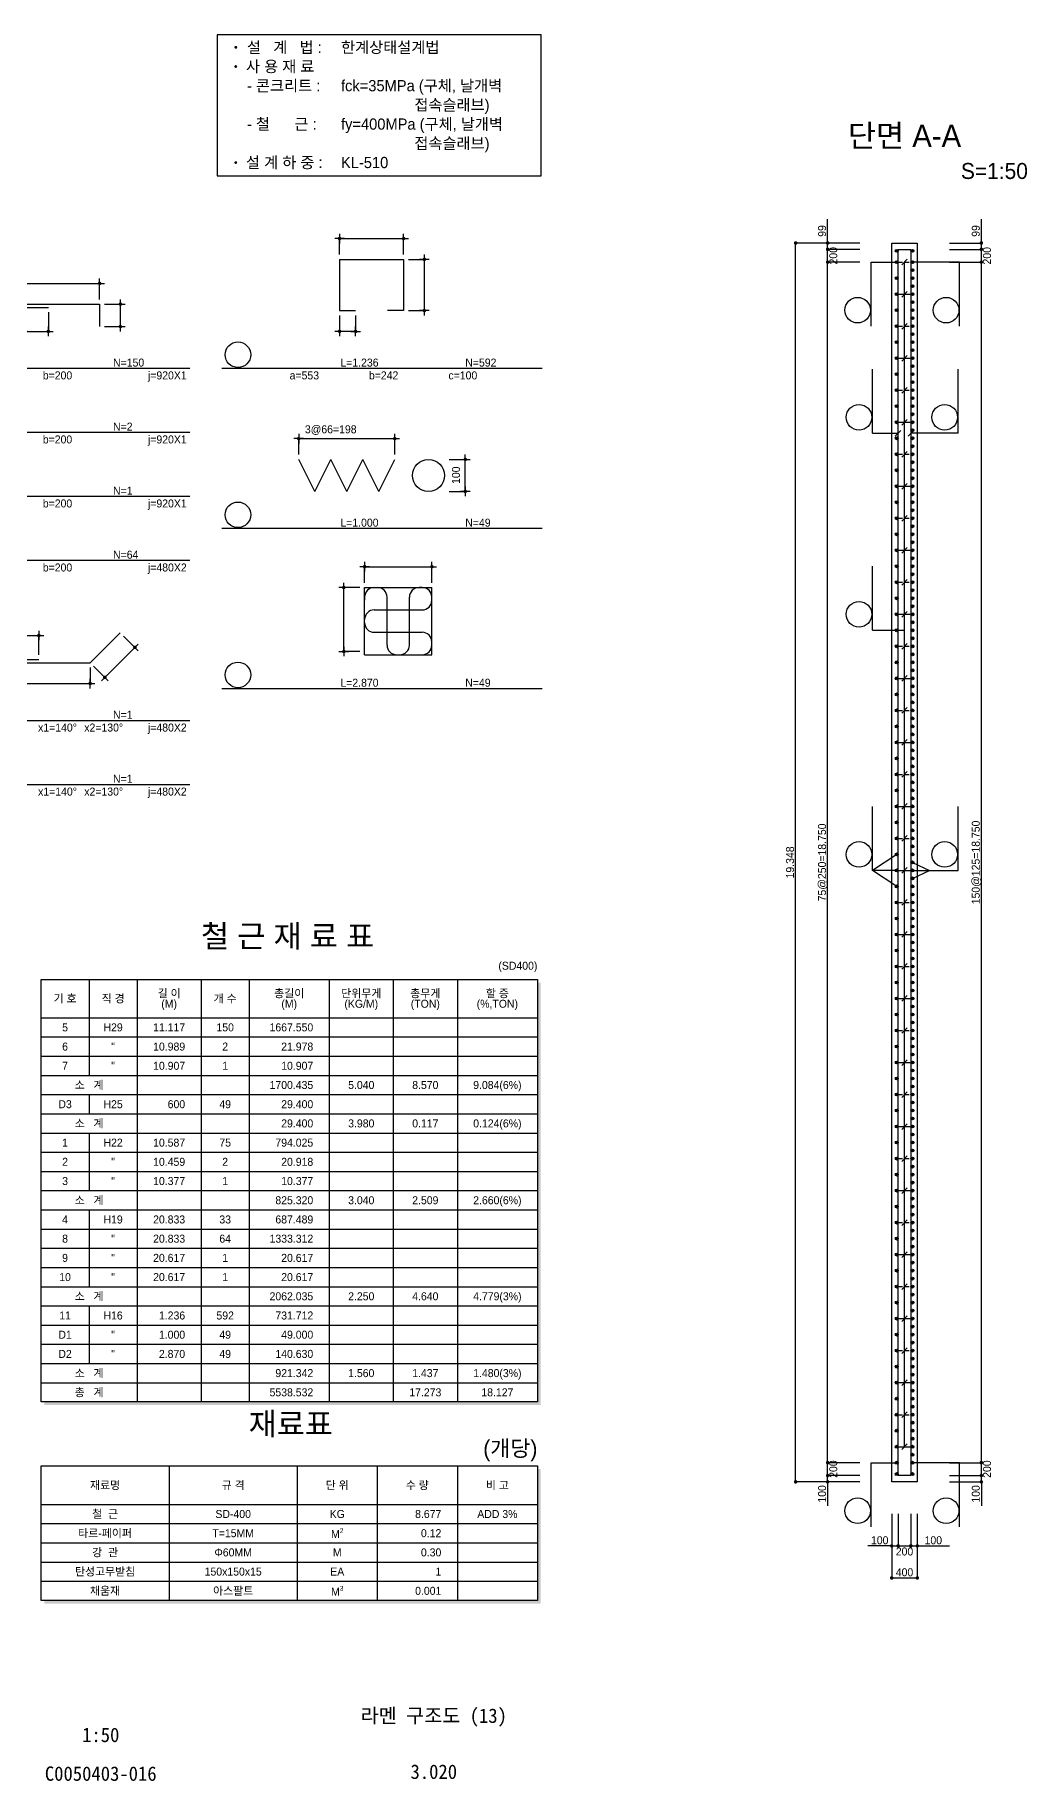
# Model space of a CAD drawing. Extents: x 2629709 to 3675628, y 1179 to 102095.
# Drawn here: x 3583625 to 3599117, y 1179 to 28450 of the extents above; entities that cross this region are included whole.
import ezdxf
from ezdxf.enums import TextEntityAlignment as Align

# ---------------------------------------------------------------- set-up
doc = ezdxf.new("R2010")
doc.units = 0
doc.header["$LTSCALE"] = 550
doc.header["$MEASUREMENT"] = 0
doc.linetypes.add('HIDDEN2', pattern=[0.1875, 0.125, -0.0625])
for name, color, linetype in [('CS-CONC-MAJR', 4, 'CONTINUOUS'), ('CS-DIML', 1, 'CONTINUOUS'), ('CS-DIMS', 1, 'CONTINUOUS'), ('CS-DIMT', 3, 'CONTINUOUS'), ('CS-LEAT', 7, 'CONTINUOUS'), ('CS-MISC', 3, 'CONTINUOUS'), ('CS-NOTE', 3, 'CONTINUOUS'), ('CS-RBAR-EREC', 6, 'CONTINUOUS'), ('CS-RBAR-MAJR', 6, 'CONTINUOUS'), ('CS-SYMB', 3, 'CONTINUOUS'), ('CS-SYMB-LIN3', 1, 'CONTINUOUS'), ('CS-TABL-LIN1', 4, 'CONTINUOUS'), ('CS-TABL-LIN2', 1, 'CONTINUOUS'), ('CS-TABL-TEX2', 3, 'CONTINUOUS'), ('CS-TEXT', 3, 'CONTINUOUS'), ('CZ-TEX1', 6, 'CONTINUOUS'), ('CZ-TEX2', 3, 'CONTINUOUS'), ('TITLE-TEXT', 7, 'CONTINUOUS')]:
    doc.layers.add(name, color=color, linetype=linetype)
doc.styles.add('A_STANDARD', font='Dotum.ttf')
doc.styles.add('TB_TEXT', font='DotumChe.ttf')
doc.styles.add('돋움', font='Dotum.ttf')

# ---------------------------------------------------------------- blocks, each defined once
blk = doc.blocks.new('CSBSHPE-D01')
at = {"layer": 'CS-DIMS'}
for p, q in [((-18.5, 6.5), (-21.5, 6.5)), ((-20, 8), (-20, 5)), ((-20, 1.5), (-20, 6.5)), ((-20, 6.5), (20, 6.5)), ((18.5, 6.5), (21.5, 6.5)), ((20, 5), (20, 8)), ((20, 1.5), (20, 6.5)), ((-25, 0), (-28, 0)), ((-26.5, -1.5), (-26.5, 1.5)), ((-26.5, -7), (-26.5, 0)), ((-21.5, 0), (-26.5, 0)), ((21.5, 0), (26.5, 0)), ((25, 0), (28, 0)), ((26.5, -1.5), (26.5, 1.5)), ((26.5, -7), (26.5, 0)), ((-4, -2.5), (-4, -8.5)), ((4, -2.5), (4, -8.5)), ((-28, -7), (-25, -7)), ((-26.5, -5.5), (-26.5, -8.5)), ((-21.5, -7), (-26.5, -7)), ((-2.5, -8.5), (-5.5, -8.5)), ((-4, -7), (-4, -10)), ((-4, -8.5), (4, -8.5)), ((2.5, -8.5), (5.5, -8.5)), ((4, -10), (4, -7)), ((21.5, -7), (26.5, -7)), ((25, -7), (28, -7)), ((26.5, -8.5), (26.5, -5.5))]:
    blk.add_line(p, q, dxfattribs=at)
at = {"layer": 'CS-DIMS', "const_width": 0.55}
for points in [[(-19.725, 6.5, 1), (-20.275, 6.5, 1)], [(20.275, 6.5, 1), (19.725, 6.5, 1)], [(-26.225, 0, 1), (-26.775, 0, 1)], [(26.775, 0, 1), (26.225, 0, 1)], [(-26.225, -7, 1), (-26.775, -7, 1)], [(-3.725, -8.5, 1), (-4.275, -8.5, 1)], [(4.275, -8.5, 1), (3.725, -8.5, 1)], [(26.775, -7, 1), (26.225, -7, 1)]]:
    blk.add_lwpolyline(points, format="xyb", close=True, dxfattribs=at)
at = {"layer": 'CS-RBAR-EREC'}
for p, q in [((-20, 0), (-20, -7)), ((-20, 0), (20, 0)), ((20, 0), (20, -7)), ((-4, -1), (4, -1))]:
    blk.add_line(p, q, dxfattribs=at)
at = {"layer": 'CS-TEXT', "style": 'A_STANDARD', "flags": 1}
for tag, p in [('A', (0, 8.166667)), ('J', (0, -6.833333))]:
    blk.add_attdef(tag, text='', height=2.5, dxfattribs=at).set_placement(p, align=Align.CENTER)
for tag, p in [('B', (-28.166667, -3.430843)), ('C', (24.833333, -3.430843))]:
    blk.add_attdef(tag, text='', height=2.5, rotation=90, dxfattribs=at).set_placement(p, align=Align.CENTER)
blk = doc.blocks.new('CSBSHPE-H02')
at = {"layer": 'CS-DIMS'}
for p, q in [((-8.5, 6.5), (-11.5, 6.5)), ((-10, 8), (-10, 5)), ((-10, 1.5), (-10, 6.5)), ((-10, 6.5), (10, 6.5)), ((8.5, 6.5), (11.5, 6.5)), ((10, 5), (10, 8)), ((10, 1.5), (10, 6.5)), ((11.5, 0), (16.5, 0)), ((18, 0), (15, 0)), ((16.5, -1.5), (16.5, 1.5)), ((16.5, -16), (16.5, 0)), ((11.5, -16), (16.5, -16)), ((18, -16), (15, -16)), ((16.5, -17.5), (16.5, -14.5)), ((-10, -17.5), (-10, -22.5)), ((-10, -21), (-10, -24)), ((-5, -17.5), (-5, -22.5)), ((-5, -24), (-5, -21)), ((-8.5, -22.5), (-11.5, -22.5)), ((-5, -22.5), (-10, -22.5)), ((-6.5, -22.5), (-3.5, -22.5))]:
    blk.add_line(p, q, dxfattribs=at)
at = {"layer": 'CS-DIMS', "const_width": 0.55}
for points in [[(-9.725, 6.5, 1), (-10.275, 6.5, 1)], [(10.275, 6.5, 1), (9.725, 6.5, 1)], [(16.775, 0, 1), (16.225, 0, 1)], [(16.775, -16, 1), (16.225, -16, 1)], [(-9.725, -22.5, 1), (-10.275, -22.5, 1)], [(-4.725, -22.5, 1), (-5.275, -22.5, 1)]]:
    blk.add_lwpolyline(points, format="xyb", close=True, dxfattribs=at)
at = {"layer": 'CS-RBAR-EREC'}
for p, q in [((-10, 0), (10, 0)), ((-10, 0), (-10, -16)), ((10, 0), (10, -16)), ((-10, -16), (-5, -16)), ((10, -16), (5, -16))]:
    blk.add_line(p, q, dxfattribs=at)
at = {"layer": 'CS-TEXT', "style": 'A_STANDARD', "flags": 1}
for tag, p in [('A', (0, 8.166667)), ('C', (-7.5, -20.833333))]:
    blk.add_attdef(tag, text='', height=2.5, dxfattribs=at).set_placement(p, align=Align.CENTER)
blk.add_attdef('B', text='', height=2.5, rotation=90, dxfattribs=at).set_placement((14.833333, -7.930843), align=Align.CENTER)
blk = doc.blocks.new('CSBNUM1-JEWON')
at = {"layer": 'CS-SYMB-LIN3'}
blk.add_circle((5, 4.2), 4, dxfattribs=at)
at = {"layer": 'CS-TEXT', "style": 'A_STANDARD', "flags": 1}
blk.add_attdef('RB_NO', text='', height=2.5, dxfattribs=at).set_placement((5, 4.2), align=Align.MIDDLE)
for tag, p in [('RB_DIA', (11.5, 1.5)), ('RB_LEN', (1.739, -3.958874))]:
    blk.add_attdef(tag, p, '', height=2.5, dxfattribs=at)
blk = doc.blocks.new('CSBSHPE-K00')
at = {"layer": 'CS-DIMS'}
for p, q in [((-13.5, 6.5), (-16.5, 6.5)), ((-15, 8), (-15, 5)), ((-15, 1.5), (-15, 6.5)), ((-15, 6.5), (15, 6.5)), ((13.5, 6.5), (16.5, 6.5)), ((15, 5), (15, 8)), ((15, 1.5), (15, 6.5)), ((32.023334, 0), (37.023334, 0)), ((35.523334, 0), (38.523334, 0)), ((37.023334, -1.5), (37.023334, 1.5)), ((37.023334, -10), (37.023334, 0)), ((32.023334, -10), (37.023334, -10)), ((38.523334, -10), (35.523334, -10)), ((37.023334, -8.5), (37.023334, -11.5))]:
    blk.add_line(p, q, dxfattribs=at)
at = {"layer": 'CS-DIMS', "const_width": 0.55}
for points in [[(-14.725, 6.5, 1), (-15.275, 6.5, 1)], [(15.275, 6.5, 1), (14.725, 6.5, 1)], [(37.298334, 0, 1), (36.748334, 0, 1)], [(37.298334, -10, 1), (36.748334, -10, 1)]]:
    blk.add_lwpolyline(points, format="xyb", close=True, dxfattribs=at)
at = {"layer": 'CS-DIMS'}
for centre, start, end in [((37.023334, 0), 90, 270), ((37.023334, 0), 270, 90), ((37.023334, -10), 90, 270), ((37.023334, -10), 270, 90)]:
    blk.add_arc(centre, 0.275, start, end, dxfattribs=at)
at = {"layer": 'CS-RBAR-EREC'}
for p, q in [((-10, -10), (-15, 0)), ((-10, -10), (-5, 0)), ((0, -10), (-5, 0)), ((0, -10), (5, 0)), ((10, -10), (5, 0)), ((10, -10), (15, 0))]:
    blk.add_line(p, q, dxfattribs=at)
blk.add_circle((25.523334, -5), 5, dxfattribs=at)
at = {"layer": 'CS-SYMB', "color": 3, "style": 'A_STANDARD'}
blk.add_text('3@66=198', height=2.5, dxfattribs=at).set_placement((-5, 8.166667), align=Align.CENTER)
blk.add_text('100', height=2.5, rotation=90, dxfattribs=at).set_placement((35.356668, -4.930843), align=Align.CENTER)
blk = doc.blocks.new('CSBSHPE-X08')
at = {"layer": 'CS-DIMS'}
for p, q in [((-9, 13.5), (-12, 13.5)), ((-10.5, 15), (-10.5, 12)), ((-10.5, 8.5), (-10.5, 13.5)), ((-10.5, 13.5), (10.5, 13.5)), ((9, 13.5), (12, 13.5)), ((10.5, 12), (10.5, 15)), ((10.5, 8.5), (10.5, 13.5)), ((-15.5, 7), (-18.5, 7)), ((-17, 5.5), (-17, 8.5)), ((-12, 7), (-17, 7)), ((-17, -13), (-17, 7)), ((-18.5, -13), (-15.5, -13)), ((-17, -11.5), (-17, -14.5)), ((-12, -13), (-17, -13))]:
    blk.add_line(p, q, dxfattribs=at)
at = {"layer": 'CS-DIMS', "const_width": 0.55}
for points in [[(-10.225, 13.5, 1), (-10.775, 13.5, 1)], [(10.775, 13.5, 1), (10.225, 13.5, 1)], [(-16.725, 7, 1), (-17.275, 7, 1)], [(-16.725, -13, 1), (-17.275, -13, 1)]]:
    blk.add_lwpolyline(points, format="xyb", close=True, dxfattribs=at)
at = {"layer": 'CS-RBAR-EREC'}
for p, q in [((-10.5, 7), (10.5, 7)), ((-10.5, -14), (-10.5, 7)), ((-7.5, 7), (-6.5, 7)), ((7.5, 7), (6.5, 7)), ((10.5, -14), (10.5, 7)), ((-10.5, 4), (-10.5, 3)), ((-7.5, 0), (7.5, 0)), ((-3.5, -11), (-3.5, 4)), ((3.5, -11), (3.5, 4)), ((10.5, 3), (10.5, 4)), ((-10.5, -4), (-10.5, -3)), ((-7.5, -7), (7.5, -7)), ((10.5, -11), (10.5, -10)), ((-10.5, -14), (10.5, -14))]:
    blk.add_line(p, q, dxfattribs=at)
for centre, start, end in [((-7.5, 4), 90, 180), ((-6.5, 4), 0, 90), ((6.5, 4), 90, 180), ((7.5, 4), 0, 90), ((-7.5, -3), 90, 180), ((7.5, 3), 270, 360), ((-7.5, -4), 180, 270), ((7.5, -10), 0, 90), ((-0.5, -11), 180, 270), ((0.5, -11), 270, 360), ((7.5, -11), 270, 360)]:
    blk.add_arc(centre, 3, start, end, dxfattribs=at)
at = {"layer": 'CS-TEXT', "style": 'A_STANDARD', "flags": 1}
blk.add_attdef('3@100=300', text='', height=2.5, dxfattribs=at).set_placement((0, 15.167), align=Align.CENTER)
blk.add_attdef('3@100=300', text='', height=2.5, rotation=90, dxfattribs=at).set_placement((-18.667, -2.931), align=Align.CENTER)
blk = doc.blocks.new('CSBSHPE-G82')
at = {"layer": 'CS-DIMS'}
for p, q in [((-28.131728, 6.010408), (-31.667262, 2.474874)), ((-2.5, 8.5), (-5.5, 8.5)), ((-4, 7), (-4, 10)), ((-4, 2.5), (-4, 8.5)), ((-4, 8.5), (4, 8.5)), ((2.5, 8.5), (5.5, 8.5)), ((4, 10), (4, 7)), ((4, 2.5), (4, 8.5)), ((30.444402, 8.323082), (33.979936, 4.787548)), ((35.040596, 3.726888), (32.919276, 5.848208)), ((32.919276, 3.726888), (35.040596, 5.848208)), ((-30.606602, 3.535534), (-32.727922, 1.414214)), ((-30.606602, 1.414214), (-32.727922, 3.535534)), ((-24.596194, -4.596194), (-31.667262, 2.474874)), ((24.596194, -4.596194), (33.979936, 4.787548)), ((-25.656854, -5.656854), (-23.535534, -3.535534)), ((-25.656854, -3.535534), (-23.535534, -5.656854)), ((-21.06066, -1.06066), (-24.596194, -4.596194)), ((-20, -1.5), (-20, -6.5)), ((-20, -8), (-20, -5)), ((20, -1.5), (20, -6.5)), ((20, -8), (20, -5)), ((21.06066, -1.06066), (24.596194, -4.596194)), ((25.656854, -5.656854), (23.535534, -3.535534)), ((23.535534, -5.656854), (25.656854, -3.535534)), ((-21.5, -6.5), (-18.5, -6.5)), ((-20, -6.5), (20, -6.5)), ((18.5, -6.5), (21.5, -6.5))]:
    blk.add_line(p, q, dxfattribs=at)
for points, const_width in [([(-3.725, 8.5, -1), (-4.275, 8.5, -1)], 0.55), ([(3.725, 8.5, -1), (4.275, 8.5, -1)], 0.55), ([(-31.392262, 2.474873, 1), (-31.942262, 2.474873, 1)], 0.55), ([(34.254936, 4.787547, 1), (33.704936, 4.787547, 1)], 0.55), ([(-24.321195, -4.596194, 1), (-24.871193, -4.596194, 1)], 0.549999), ([(24.871193, -4.596194, 1), (24.321195, -4.596194, 1)], 0.549999), ([(-19.725, -6.5, 1), (-20.275, -6.5, 1)], 0.55), ([(20.275, -6.5, 1), (19.725, -6.5, 1)], 0.55)]:
    blk.add_lwpolyline(points, format="xyb", close=True, dxfattribs=dict(at, const_width=const_width))
at = {"layer": 'CS-RBAR-EREC'}
for p, q in [((-20, 0), (-27.071068, 7.071068)), ((20, 0), (29.383742, 9.383742)), ((-20, 0), (20, 0)), ((-4, 1), (4, 1))]:
    blk.add_line(p, q, dxfattribs=at)
at = {"layer": 'CS-TEXT', "style": 'A_STANDARD', "flags": 1}
for tag, p in [('J', (0, 10.166667)), ('B', (0, -4.833333))]:
    blk.add_attdef(tag, text='', height=2.5, dxfattribs=at).set_placement(p, align=Align.CENTER)
for tag, rotation, p in [('A', 315, (-26.904316, 0.06895)), ('C', 45, (28.147626, 1.321638))]:
    blk.add_attdef(tag, text='', height=2.5, rotation=rotation, dxfattribs=at).set_placement(p, align=Align.CENTER)
blk = doc.blocks.new('CSBNUM1')
at = {"layer": 'CS-SYMB-LIN3'}
blk.add_line((0, 0), (20, 0), dxfattribs=at)
blk.add_circle((5, 4.2), 4, dxfattribs=at)
at = {"layer": 'CS-TEXT', "style": 'A_STANDARD', "flags": 1}
blk.add_attdef('RB_NO', text='', height=2.5, dxfattribs=at).set_placement((5, 4.2), align=Align.MIDDLE)
for tag, p in [('RB_DIA', (11.5, 1.5)), ('RB_LEN', (1.739, -3.958874))]:
    blk.add_attdef(tag, p, '', height=2.5, dxfattribs=at)
blk = doc.blocks.new('CSBSEC1')
at = {"layer": 'CS-RBAR-MAJR', "const_width": 0.45}
blk.add_lwpolyline([(0.225, 0, 1), (-0.225, 0, 1)], format="xyb", close=True, dxfattribs=at)
at = {"layer": 'CS-RBAR-MAJR'}
blk.add_circle((0, 0), 0.45, dxfattribs=at)
blk = doc.blocks.new('CXLEATK')
at = {"layer": 'CS-MISC'}
blk.add_line((-0.883885, 0.883882), (0.883882, -0.883882), dxfattribs=at)
blk = doc.blocks.new('CXDIMDT2')
at = {"layer": 'CS-MISC', "const_width": 0.5}
blk.add_lwpolyline([(0.25, 0, 1), (-0.25, 0, 1)], format="xyb", close=True, dxfattribs=at)
blk = doc.blocks.new('A$Cc22b2ba3')
at = {"layer": 'CS-LEAT', "linetype": 'ByBlock'}
blk.add_lwpolyline([(-10615, -4900), (-500, -4900), (-500, -500), (-10615, -500)], close=True, dxfattribs=at)
at = {"layer": 'CS-NOTE', "linetype": 'ByBlock', "const_width": 43.7}
for points in [[(-10054, -887, 1), (-10011, -887, 1)], [(-10054, -1487, 1), (-10011, -1487, 1)], [(-10054, -4487, 1), (-10011, -4487, 1)]]:
    blk.add_lwpolyline(points, format="xyb", close=True, dxfattribs=at)
at = {"layer": 'CS-NOTE', "linetype": 'ByBlock', "style": '돋움'}
for s, p in [('설   계   법 : ', (-9684, -1060)), ('한계상태설계법', (-6747, -1060)), ('사 용 재 료', (-9716, -1660)), ('- 콘크리트 :', (-9684, -2260)), ('fck=35MPa (구체, 날개벽', (-6747, -2260)), ('                  접속슬래브)', (-6747, -2860)), ('- 철      근 :', (-9684, -3460)), ('fy=400MPa (구체, 날개벽', (-6747, -3460)), ('                  접속슬래브)', (-6747, -4060)), ('설 계 하 중 :', (-9716, -4660)), ('KL-510', (-6747, -4660))]:
    blk.add_text(s, height=350, dxfattribs=at).set_placement(p)

msp = doc.modelspace()

# ---------------------------------------------------------------- linework, layer by layer
at = {"layer": 'CS-CONC-MAJR'}
for p, q in [((3597003, 5852), (3597003, 25200)), ((3597003, 25200), (3597403, 25200)), ((3597403, 25200), (3597403, 5852)), ((3597403, 5852), (3597003, 5852))]:
    msp.add_line(p, q, dxfattribs=at)
at = {"layer": 'CS-DIML'}
for p, q in [((3596003, 25200), (3596003, 25575)), ((3598403, 25200), (3598403, 25575)), ((3596003, 25200), (3595478, 25200)), ((3595503, 5852), (3595503, 25200)), ((3596503, 25200), (3595978, 25200)), ((3596503, 25101), (3595978, 25101)), ((3596003, 25101), (3596003, 25200)), ((3596003, 24901), (3596003, 25101)), ((3597903, 25200), (3598428, 25200)), ((3597903, 25101), (3598428, 25101)), ((3598403, 25101), (3598403, 25200)), ((3598403, 24901), (3598403, 25101)), ((3596503, 24901), (3595978, 24901)), ((3596003, 6151), (3596003, 24901)), ((3596681, 24901), (3597081, 24901)), ((3597203, 6401), (3597203, 24901)), ((3598063, 24901), (3597326, 24901)), ((3597903, 24901), (3598428, 24901)), ((3598403, 6151), (3598403, 24901)), ((3581045, 23245), (3586045, 23245)), ((3586545, 23245), (3591545, 23245)), ((3581045, 22245), (3586045, 22245)), ((3596703, 22228), (3597103, 22228)), ((3598041, 22228), (3597303, 22228)), ((3581045, 21245), (3586045, 21245)), ((3586545, 20745), (3591545, 20745)), ((3581045, 20245), (3586045, 20245)), ((3596703, 19151), (3597203, 19151)), ((3586545, 18245), (3591545, 18245)), ((3581045, 17745), (3586045, 17745)), ((3581045, 16745), (3586045, 16745)), ((3597081, 15651), (3596703, 15401)), ((3597081, 15401), (3596703, 15401)), ((3597081, 15151), (3596703, 15401)), ((3597326, 15526), (3597591, 15401)), ((3597326, 15401), (3597591, 15401)), ((3597326, 15276), (3597591, 15401)), ((3597591, 15401), (3598041, 15401)), ((3596503, 6151), (3595978, 6151)), ((3596003, 5951), (3596003, 6151)), ((3596681, 6151), (3597081, 6151)), ((3598063, 6151), (3597326, 6151)), ((3597903, 6151), (3598428, 6151)), ((3598403, 5951), (3598403, 6151)), ((3596003, 5852), (3595478, 5852)), ((3596503, 5951), (3595978, 5951)), ((3596503, 5852), (3595978, 5852)), ((3596003, 5852), (3596003, 5951)), ((3596003, 5852), (3596003, 5477)), ((3597903, 5951), (3598428, 5951)), ((3597903, 5852), (3598428, 5852)), ((3598403, 5852), (3598403, 5951)), ((3598403, 5852), (3598403, 5477)), ((3597003, 5352), (3597003, 4827)), ((3597003, 5352), (3597003, 4827)), ((3597103, 5352), (3597103, 4827)), ((3597103, 5352), (3597103, 4827)), ((3597303, 5352), (3597303, 4827)), ((3597303, 5352), (3597303, 4827)), ((3597403, 5352), (3597403, 4827)), ((3597403, 5352), (3597403, 4827)), ((3597003, 4852), (3596628, 4852)), ((3597003, 4852), (3596628, 4852)), ((3597003, 4852), (3597003, 4327)), ((3597003, 4852), (3597103, 4852)), ((3597003, 4852), (3597003, 4327)), ((3597003, 4852), (3597103, 4852)), ((3597103, 4852), (3597303, 4852)), ((3597103, 4852), (3597303, 4852)), ((3597303, 4852), (3597403, 4852)), ((3597303, 4852), (3597403, 4852)), ((3597403, 4852), (3597403, 4327)), ((3597403, 4852), (3597903, 4852)), ((3597403, 4852), (3597403, 4327)), ((3597403, 4852), (3597903, 4852)), ((3597003, 4352), (3597403, 4352)), ((3597003, 4352), (3597403, 4352))]:
    msp.add_line(p, q, dxfattribs=at)
at = {"layer": 'CS-RBAR-EREC', "linetype": 'HIDDEN2'}
for p, q in [((3597103, 24901), (3597303, 24901)), ((3597103, 23901), (3597303, 23901)), ((3597103, 22901), (3597303, 22901)), ((3597103, 21901), (3597303, 21901)), ((3597103, 20901), (3597303, 20901)), ((3597103, 19901), (3597303, 19901)), ((3597103, 18901), (3597303, 18901)), ((3597103, 17901), (3597303, 17901)), ((3597103, 16901), (3597303, 16901)), ((3597103, 15901), (3597303, 15901)), ((3597103, 14901), (3597303, 14901)), ((3597103, 13901), (3597303, 13901)), ((3597103, 12901), (3597303, 12901)), ((3597103, 11901), (3597303, 11901)), ((3597103, 10901), (3597303, 10901)), ((3597103, 9901), (3597303, 9901)), ((3597103, 8901), (3597303, 8901)), ((3597103, 7901), (3597303, 7901)), ((3597103, 6901), (3597303, 6901))]:
    msp.add_line(p, q, dxfattribs=at)
at = {"layer": 'CS-RBAR-EREC', "linetype": 'Continuous'}
for p, q in [((3597103, 24401), (3597303, 24401)), ((3597103, 23401), (3597303, 23401)), ((3597103, 22401), (3597303, 22401)), ((3597103, 21401), (3597303, 21401)), ((3597103, 20401), (3597303, 20401)), ((3597103, 19401), (3597303, 19401)), ((3597103, 18401), (3597303, 18401)), ((3597103, 17401), (3597303, 17401)), ((3597103, 16401), (3597303, 16401)), ((3597103, 15401), (3597303, 15401)), ((3597103, 14401), (3597303, 14401)), ((3597103, 13401), (3597303, 13401)), ((3597103, 12401), (3597303, 12401)), ((3597103, 11401), (3597303, 11401)), ((3597103, 10401), (3597303, 10401)), ((3597103, 9401), (3597303, 9401)), ((3597103, 8401), (3597303, 8401)), ((3597103, 7401), (3597303, 7401)), ((3597103, 6401), (3597303, 6401))]:
    msp.add_line(p, q, dxfattribs=at)
at = {"layer": 'CS-RBAR-MAJR'}
for p, q in [((3597103, 25101), (3597303, 25101)), ((3597103, 5951), (3597103, 25101)), ((3597303, 25101), (3597303, 5951)), ((3597303, 5951), (3597103, 5951))]:
    msp.add_line(p, q, dxfattribs=at)
at = {"layer": 'CS-TABL-LIN1'}
for points in [[(3583721, 13700), (3591471, 13700), (3591471, 7100), (3583721, 7100)], [(3583721, 6100), (3591471, 6100), (3591471, 4000), (3583721, 4000)]]:
    msp.add_lwpolyline(points, close=True, dxfattribs=at)
for points in [[(3591471, 13650), (3591521, 13650), (3591471, 7100), (3591521, 7100)], [(3583771, 7100), (3591521, 7100), (3583771, 7050), (3591521, 7050)], [(3591471, 6050), (3591521, 6050), (3591471, 4000), (3591521, 4000)], [(3583771, 4000), (3591521, 4000), (3583771, 3950), (3591521, 3950)]]:
    msp.add_solid(points, dxfattribs=at)
at = {"layer": 'CS-TABL-LIN2'}
for p, q in [((3584471, 13700), (3584471, 12200)), ((3585221, 13700), (3585221, 7100)), ((3586221, 13700), (3586221, 7100)), ((3586971, 13700), (3586971, 7100)), ((3588221, 13700), (3588221, 7100)), ((3589221, 13700), (3589221, 7100)), ((3590221, 13700), (3590221, 7100)), ((3583721, 13100), (3591471, 13100)), ((3583721, 12800), (3591471, 12800)), ((3583721, 12500), (3591471, 12500)), ((3583721, 12200), (3591471, 12200)), ((3583721, 11900), (3591471, 11900)), ((3584471, 11900), (3584471, 11600)), ((3583721, 11600), (3591471, 11600)), ((3583721, 11300), (3591471, 11300)), ((3584471, 11300), (3584471, 10400)), ((3583721, 11000), (3591471, 11000)), ((3583721, 10700), (3591471, 10700)), ((3583721, 10400), (3591471, 10400)), ((3583721, 10100), (3591471, 10100)), ((3584471, 10100), (3584471, 8900)), ((3583721, 9800), (3591471, 9800)), ((3583721, 9500), (3591471, 9500)), ((3583721, 9200), (3591471, 9200)), ((3583721, 8900), (3591471, 8900)), ((3583721, 8600), (3591471, 8600)), ((3584471, 8600), (3584471, 7700)), ((3583721, 8300), (3591471, 8300)), ((3583721, 8000), (3591471, 8000)), ((3583721, 7700), (3591471, 7700)), ((3583721, 7400), (3591471, 7400)), ((3585721, 6100), (3585721, 4000)), ((3587721, 6100), (3587721, 4000)), ((3588971, 6100), (3588971, 4000)), ((3590221, 6100), (3590221, 4000)), ((3583721, 5500), (3591471, 5500)), ((3583721, 5200), (3591471, 5200)), ((3583721, 4900), (3591471, 4900)), ((3583721, 4600), (3591471, 4600)), ((3583721, 4300), (3591471, 4300))]:
    msp.add_line(p, q, dxfattribs=at)

# ---------------------------------------------------------------- block references
at = {"layer": 'CS-DIMT', "linetype": 'ByBlock', "xscale": 0.5, "yscale": 0.5, "zscale": 0.5}
msp.add_blockref('A$Cc22b2ba3', (3591778, 28700), dxfattribs=at)
at = {"layer": 'CS-RBAR-EREC', "xscale": 50, "yscale": 50, "zscale": 50}
for name, p in [('CSBSHPE-H02', (3588882, 24945)), ('CSBSHPE-D01', (3583635, 24245)), ('CSBSHPE-K00', (3588494, 21820)), ('CSBSHPE-X08', (3589298, 19470)), ('CSBSHPE-G82', (3583487, 18645))]:
    msp.add_blockref(name, p, dxfattribs=at)
at = {"layer": 'CS-RBAR-MAJR', "xscale": 50, "yscale": 50, "zscale": 50}
for name, p in [('CSBSEC1', (3597081, 25078)), ('CSBSEC1', (3597326, 25078)), ('CSBSEC1', (3597081, 24901)), ('CSBSEC1', (3597326, 24901)), ('CSBSEC1', (3597081, 24651)), ('CSBSEC1', (3597326, 24776)), ('CSBSEC1', (3597326, 24651)), ('CSBSEC1', (3597326, 24526)), ('CSBSEC1', (3597081, 24401)), ('CSBSEC1', (3597326, 24401)), ('CSBSEC1', (3597326, 24276)), ('CSBSEC1', (3597081, 24151)), ('CSBSEC1', (3597326, 24151)), ('CSBSEC1', (3597326, 24026)), ('CSBSEC1', (3597081, 23901)), ('CSBSEC1', (3597326, 23901)), ('CSBSEC1', (3597326, 23776)), ('CSBNUM1-JEWON', (3586545, 23245)), ('CSBSEC1', (3597081, 23651)), ('CSBSEC1', (3597326, 23651)), ('CSBSEC1', (3597326, 23526)), ('CSBSEC1', (3597081, 23401)), ('CSBSEC1', (3597326, 23401)), ('CSBSEC1', (3597326, 23276)), ('CSBSEC1', (3597081, 23151)), ('CSBSEC1', (3597081, 22901)), ('CSBSEC1', (3597326, 23151)), ('CSBSEC1', (3597326, 23026)), ('CSBSEC1', (3597326, 22901)), ('CSBSEC1', (3597081, 22651)), ('CSBSEC1', (3597326, 22776)), ('CSBSEC1', (3597326, 22651)), ('CSBSEC1', (3597081, 22401)), ('CSBSEC1', (3597326, 22526)), ('CSBSEC1', (3597326, 22401)), ('CSBSEC1', (3597081, 22151)), ('CSBSEC1', (3597326, 22276)), ('CSBSEC1', (3597326, 22151)), ('CSBSEC1', (3597081, 21901)), ('CSBSEC1', (3597326, 22026)), ('CSBSEC1', (3597326, 21901)), ('CSBSEC1', (3597081, 21651)), ('CSBSEC1', (3597326, 21776)), ('CSBSEC1', (3597326, 21651)), ('CSBSEC1', (3597326, 21526)), ('CSBSEC1', (3597081, 21401)), ('CSBSEC1', (3597326, 21401)), ('CSBSEC1', (3597326, 21276)), ('CSBNUM1-JEWON', (3586545, 20745)), ('CSBSEC1', (3597081, 21151)), ('CSBSEC1', (3597326, 21151)), ('CSBSEC1', (3597326, 21026)), ('CSBSEC1', (3597081, 20901)), ('CSBSEC1', (3597326, 20901)), ('CSBSEC1', (3597326, 20776)), ('CSBSEC1', (3597081, 20651)), ('CSBSEC1', (3597326, 20651)), ('CSBSEC1', (3597326, 20526)), ('CSBSEC1', (3597081, 20401)), ('CSBSEC1', (3597326, 20401)), ('CSBSEC1', (3597326, 20276)), ('CSBSEC1', (3597081, 20151)), ('CSBSEC1', (3597081, 19901)), ('CSBSEC1', (3597326, 20151)), ('CSBSEC1', (3597326, 20026)), ('CSBSEC1', (3597326, 19901)), ('CSBSEC1', (3597081, 19651)), ('CSBSEC1', (3597326, 19776)), ('CSBSEC1', (3597326, 19651)), ('CSBSEC1', (3597081, 19401)), ('CSBSEC1', (3597326, 19526)), ('CSBSEC1', (3597326, 19401)), ('CSBSEC1', (3597081, 19151)), ('CSBSEC1', (3597326, 19276)), ('CSBSEC1', (3597326, 19151)), ('CSBSEC1', (3597081, 18901)), ('CSBSEC1', (3597326, 19026)), ('CSBSEC1', (3597326, 18901)), ('CSBNUM1-JEWON', (3586545, 18245)), ('CSBSEC1', (3597081, 18651)), ('CSBSEC1', (3597326, 18776)), ('CSBSEC1', (3597326, 18651)), ('CSBSEC1', (3597326, 18526)), ('CSBSEC1', (3597081, 18401)), ('CSBSEC1', (3597326, 18401)), ('CSBSEC1', (3597326, 18276)), ('CSBSEC1', (3597081, 18151)), ('CSBSEC1', (3597326, 18151)), ('CSBSEC1', (3597326, 18026)), ('CSBSEC1', (3597081, 17901)), ('CSBSEC1', (3597326, 17901)), ('CSBSEC1', (3597326, 17776)), ('CSBSEC1', (3597081, 17651)), ('CSBSEC1', (3597326, 17651)), ('CSBSEC1', (3597326, 17526)), ('CSBSEC1', (3597081, 17401)), ('CSBSEC1', (3597326, 17401)), ('CSBSEC1', (3597326, 17276)), ('CSBSEC1', (3597081, 17151)), ('CSBSEC1', (3597081, 16901)), ('CSBSEC1', (3597326, 17151)), ('CSBSEC1', (3597326, 17026)), ('CSBSEC1', (3597326, 16901)), ('CSBSEC1', (3597081, 16651)), ('CSBSEC1', (3597326, 16776)), ('CSBSEC1', (3597326, 16651)), ('CSBSEC1', (3597081, 16401)), ('CSBSEC1', (3597326, 16526)), ('CSBSEC1', (3597326, 16401)), ('CSBSEC1', (3597081, 16151)), ('CSBSEC1', (3597326, 16276)), ('CSBSEC1', (3597326, 16151)), ('CSBSEC1', (3597081, 15901)), ('CSBSEC1', (3597326, 16026)), ('CSBSEC1', (3597326, 15901)), ('CSBSEC1', (3597081, 15651)), ('CSBSEC1', (3597326, 15776)), ('CSBSEC1', (3597326, 15651)), ('CSBSEC1', (3597326, 15526)), ('CSBSEC1', (3597081, 15401)), ('CSBSEC1', (3597326, 15401)), ('CSBSEC1', (3597326, 15276)), ('CSBSEC1', (3597081, 15151)), ('CSBSEC1', (3597326, 15151)), ('CSBSEC1', (3597326, 15026)), ('CSBSEC1', (3597081, 14901)), ('CSBSEC1', (3597326, 14901)), ('CSBSEC1', (3597326, 14776)), ('CSBSEC1', (3597081, 14651)), ('CSBSEC1', (3597326, 14651)), ('CSBSEC1', (3597326, 14526)), ('CSBSEC1', (3597081, 14401)), ('CSBSEC1', (3597326, 14401)), ('CSBSEC1', (3597326, 14276)), ('CSBSEC1', (3597081, 14151)), ('CSBSEC1', (3597081, 13901)), ('CSBSEC1', (3597326, 14151)), ('CSBSEC1', (3597326, 14026)), ('CSBSEC1', (3597326, 13901)), ('CSBSEC1', (3597081, 13651)), ('CSBSEC1', (3597326, 13776)), ('CSBSEC1', (3597326, 13651)), ('CSBSEC1', (3597081, 13401)), ('CSBSEC1', (3597326, 13526)), ('CSBSEC1', (3597326, 13401)), ('CSBSEC1', (3597081, 13151)), ('CSBSEC1', (3597326, 13276)), ('CSBSEC1', (3597326, 13151)), ('CSBSEC1', (3597081, 12901)), ('CSBSEC1', (3597326, 13026)), ('CSBSEC1', (3597326, 12901)), ('CSBSEC1', (3597081, 12651)), ('CSBSEC1', (3597326, 12776)), ('CSBSEC1', (3597326, 12651)), ('CSBSEC1', (3597326, 12526)), ('CSBSEC1', (3597081, 12401)), ('CSBSEC1', (3597326, 12401)), ('CSBSEC1', (3597326, 12276)), ('CSBSEC1', (3597081, 12151)), ('CSBSEC1', (3597326, 12151)), ('CSBSEC1', (3597326, 12026)), ('CSBSEC1', (3597081, 11901)), ('CSBSEC1', (3597326, 11901)), ('CSBSEC1', (3597326, 11776)), ('CSBSEC1', (3597081, 11651)), ('CSBSEC1', (3597326, 11651)), ('CSBSEC1', (3597326, 11526)), ('CSBSEC1', (3597081, 11401)), ('CSBSEC1', (3597326, 11401)), ('CSBSEC1', (3597326, 11276)), ('CSBSEC1', (3597081, 11151)), ('CSBSEC1', (3597081, 10901)), ('CSBSEC1', (3597326, 11151)), ('CSBSEC1', (3597326, 11026)), ('CSBSEC1', (3597326, 10901)), ('CSBSEC1', (3597081, 10651)), ('CSBSEC1', (3597326, 10776)), ('CSBSEC1', (3597326, 10651)), ('CSBSEC1', (3597081, 10401)), ('CSBSEC1', (3597326, 10526)), ('CSBSEC1', (3597326, 10401)), ('CSBSEC1', (3597081, 10151)), ('CSBSEC1', (3597326, 10276)), ('CSBSEC1', (3597326, 10151)), ('CSBSEC1', (3597081, 9901)), ('CSBSEC1', (3597326, 10026)), ('CSBSEC1', (3597326, 9901)), ('CSBSEC1', (3597081, 9651)), ('CSBSEC1', (3597326, 9776)), ('CSBSEC1', (3597326, 9651)), ('CSBSEC1', (3597326, 9526)), ('CSBSEC1', (3597081, 9401)), ('CSBSEC1', (3597326, 9401)), ('CSBSEC1', (3597326, 9276)), ('CSBSEC1', (3597081, 9151)), ('CSBSEC1', (3597326, 9151)), ('CSBSEC1', (3597326, 9026)), ('CSBSEC1', (3597081, 8901)), ('CSBSEC1', (3597326, 8901)), ('CSBSEC1', (3597326, 8776)), ('CSBSEC1', (3597081, 8651)), ('CSBSEC1', (3597326, 8651)), ('CSBSEC1', (3597326, 8526)), ('CSBSEC1', (3597081, 8401)), ('CSBSEC1', (3597326, 8401)), ('CSBSEC1', (3597326, 8276)), ('CSBSEC1', (3597081, 8151)), ('CSBSEC1', (3597081, 7901)), ('CSBSEC1', (3597326, 8151)), ('CSBSEC1', (3597326, 8026)), ('CSBSEC1', (3597326, 7901)), ('CSBSEC1', (3597081, 7651)), ('CSBSEC1', (3597326, 7776)), ('CSBSEC1', (3597326, 7651)), ('CSBSEC1', (3597081, 7401)), ('CSBSEC1', (3597326, 7526)), ('CSBSEC1', (3597326, 7401)), ('CSBSEC1', (3597081, 7151)), ('CSBSEC1', (3597326, 7276)), ('CSBSEC1', (3597326, 7151)), ('CSBSEC1', (3597081, 6901)), ('CSBSEC1', (3597326, 7026)), ('CSBSEC1', (3597326, 6901)), ('CSBSEC1', (3597081, 6651)), ('CSBSEC1', (3597326, 6776)), ('CSBSEC1', (3597326, 6651)), ('CSBSEC1', (3597326, 6526)), ('CSBSEC1', (3597081, 6401)), ('CSBSEC1', (3597326, 6401)), ('CSBSEC1', (3597326, 6276)), ('CSBSEC1', (3597081, 6151)), ('CSBSEC1', (3597326, 6151)), ('CSBSEC1', (3597081, 5974)), ('CSBSEC1', (3597326, 5974))]:
    msp.add_blockref(name, p, dxfattribs=at)
at = {"layer": 'CS-RBAR-MAJR', "xscale": 50, "yscale": 50, "zscale": 50, "rotation": 90}
for p in [(3596681, 23901), (3598063, 23901), (3596703, 22228), (3598041, 22228), (3596703, 19151), (3596703, 15401), (3598041, 15401), (3596681, 5151), (3598063, 5151)]:
    msp.add_blockref('CSBNUM1', p, dxfattribs=at)
at = {"layer": 'CS-SYMB', "rotation": 90}
for name, p, xscale, yscale, zscale in [('CXDIMDT2', (3595503, 25200), 55, 55, 55), ('CXDIMDT2', (3596003, 25200), 55, 55, 55), ('CXDIMDT2', (3596003, 25200), 55, 55, 55), ('CXDIMDT2', (3596003, 25101), 55, 55, 55), ('CXDIMDT2', (3596003, 25101), 55, 55, 55), ('CXDIMDT2', (3598403, 25200), 55, 55, 55), ('CXDIMDT2', (3598403, 25200), 55, 55, 55), ('CXDIMDT2', (3598403, 25101), 55, 55, 55), ('CXDIMDT2', (3598403, 25101), 55, 55, 55), ('CXDIMDT2', (3596003, 24901), 55, 55, 55), ('CXDIMDT2', (3596003, 24901), 55, 55, 55), ('CXLEATK', (3597203, 24901), 50, 50, 50), ('CXDIMDT2', (3598403, 24901), 55, 55, 55), ('CXDIMDT2', (3598403, 24901), 55, 55, 55), ('CXLEATK', (3597203, 24401), 50, 50, 50), ('CXLEATK', (3597203, 23901), 50, 50, 50), ('CXLEATK', (3597203, 23401), 50, 50, 50), ('CXLEATK', (3597203, 22901), 50, 50, 50), ('CXLEATK', (3597203, 22401), 50, 50, 50), ('CXLEATK', (3597103, 22228), 50, 50, 50), ('CXLEATK', (3597303, 22228), 50, 50, 50), ('CXLEATK', (3597203, 21901), 50, 50, 50), ('CXLEATK', (3597203, 21401), 50, 50, 50), ('CXLEATK', (3597203, 20901), 50, 50, 50), ('CXLEATK', (3597203, 20401), 50, 50, 50), ('CXLEATK', (3597203, 19901), 50, 50, 50), ('CXLEATK', (3597203, 19401), 50, 50, 50), ('CXLEATK', (3597203, 18901), 50, 50, 50), ('CXLEATK', (3597203, 18401), 50, 50, 50), ('CXLEATK', (3597203, 17901), 50, 50, 50), ('CXLEATK', (3597203, 17401), 50, 50, 50), ('CXLEATK', (3597203, 16901), 50, 50, 50), ('CXLEATK', (3597203, 16401), 50, 50, 50), ('CXLEATK', (3597203, 15901), 50, 50, 50), ('CXLEATK', (3597203, 15401), 50, 50, 50), ('CXLEATK', (3597203, 14901), 50, 50, 50), ('CXLEATK', (3597203, 14401), 50, 50, 50), ('CXLEATK', (3597203, 13901), 50, 50, 50), ('CXLEATK', (3597203, 13401), 50, 50, 50), ('CXLEATK', (3597203, 12901), 50, 50, 50), ('CXLEATK', (3597203, 12401), 50, 50, 50), ('CXLEATK', (3597203, 11901), 50, 50, 50), ('CXLEATK', (3597203, 11401), 50, 50, 50), ('CXLEATK', (3597203, 10901), 50, 50, 50), ('CXLEATK', (3597203, 10401), 50, 50, 50), ('CXLEATK', (3597203, 9901), 50, 50, 50), ('CXLEATK', (3597203, 9401), 50, 50, 50), ('CXLEATK', (3597203, 8901), 50, 50, 50), ('CXLEATK', (3597203, 8401), 50, 50, 50), ('CXLEATK', (3597203, 7901), 50, 50, 50), ('CXLEATK', (3597203, 7401), 50, 50, 50), ('CXLEATK', (3597203, 6901), 50, 50, 50), ('CXLEATK', (3597203, 6401), 50, 50, 50), ('CXDIMDT2', (3596003, 6151), 55, 55, 55), ('CXDIMDT2', (3596003, 6151), 55, 55, 55), ('CXDIMDT2', (3598403, 6151), 55, 55, 55), ('CXDIMDT2', (3598403, 6151), 55, 55, 55), ('CXDIMDT2', (3595503, 5852), 55, 55, 55), ('CXDIMDT2', (3596003, 5951), 55, 55, 55), ('CXDIMDT2', (3596003, 5951), 55, 55, 55), ('CXDIMDT2', (3596003, 5852), 55, 55, 55), ('CXDIMDT2', (3598403, 5951), 55, 55, 55), ('CXDIMDT2', (3598403, 5951), 55, 55, 55), ('CXDIMDT2', (3598403, 5852), 55, 55, 55), ('CXDIMDT2', (3597003, 4852), 55, 55, 55), ('CXDIMDT2', (3597003, 4852), 55, 55, 55), ('CXDIMDT2', (3597103, 4852), 55, 55, 55), ('CXDIMDT2', (3597103, 4852), 55, 55, 55), ('CXDIMDT2', (3597103, 4852), 55, 55, 55), ('CXDIMDT2', (3597103, 4852), 55, 55, 55), ('CXDIMDT2', (3597303, 4852), 55, 55, 55), ('CXDIMDT2', (3597303, 4852), 55, 55, 55), ('CXDIMDT2', (3597303, 4852), 55, 55, 55), ('CXDIMDT2', (3597303, 4852), 55, 55, 55), ('CXDIMDT2', (3597403, 4852), 55, 55, 55), ('CXDIMDT2', (3597403, 4852), 55, 55, 55), ('CXDIMDT2', (3597403, 4852), 55, 55, 55), ('CXDIMDT2', (3597403, 4852), 55, 55, 55), ('CXDIMDT2', (3597003, 4352), 55, 55, 55), ('CXDIMDT2', (3597003, 4352), 55, 55, 55), ('CXDIMDT2', (3597403, 4352), 55, 55, 55), ('CXDIMDT2', (3597403, 4352), 55, 55, 55)]:
    msp.add_blockref(name, p, dxfattribs=dict(at, xscale=xscale, yscale=yscale, zscale=zscale))

# ---------------------------------------------------------------- texts
at = {"layer": 'CS-DIMT', "style": 'A_STANDARD'}
for s, p in [('99', (3595978, 25388)), ('99', (3598378, 25388)), ('75@250=18.750', (3595978, 15526)), ('150@125=18.750', (3598378, 15526)), ('19.348', (3595478, 15526)), ('100', (3595978, 5664)), ('100', (3598378, 5664))]:
    msp.add_text(s, height=125, rotation=90, dxfattribs=at).set_placement(p, align=Align.CENTER)
for p in [(3596028, 25001), (3598428, 25001), (3596028, 6051), (3598428, 6051)]:
    msp.add_text('200', height=125, rotation=90, dxfattribs=at).set_placement(p, align=Align.TOP_CENTER)
for s, p in [('100', (3596816, 4877)), ('100', (3596816, 4877)), ('100', (3597653, 4877)), ('100', (3597653, 4877)), ('400', (3597203, 4377)), ('400', (3597203, 4377))]:
    msp.add_text(s, height=125, dxfattribs=at).set_placement(p, align=Align.CENTER)
msp.add_text('200', height=125, dxfattribs=at).set_placement((3597203, 4827), align=Align.TOP_CENTER)
msp.add_text('200', height=125, dxfattribs=at).set_placement((3597203, 4827), align=Align.TOP_CENTER)
at = {"layer": 'CS-TABL-TEX2', "style": 'A_STANDARD'}
msp.add_text('(SD400)', height=125, dxfattribs=at).set_placement((3591471, 13850), align=Align.RIGHT)
for s, p in [('기 호', (3584096, 13400)), ('직 경', (3584846, 13400)), ('길 이', (3585721, 13481)), ('(M)', (3585721, 13319)), ('개 수', (3586596, 13400)), ('총길이', (3587596, 13481)), ('(M)', (3587596, 13319)), ('단위무게', (3588721, 13481)), ('(KG/M)', (3588721, 13319)), ('총무게', (3589721, 13481)), ('(TON)', (3589721, 13319)), ('(%,TON)', (3590846, 13319)), ('할 증', (3590846, 13481)), ('5', (3584096, 12950)), ('H29', (3584846, 12950)), ('150', (3586596, 12950)), ('6', (3584096, 12650)), ('"', (3584846, 12650)), ('2', (3586596, 12650)), ('7', (3584096, 12350)), ('"', (3584846, 12350)), ('1', (3586596, 12350)), ('소   계', (3584471, 12050)), ('5.040', (3588721, 12050)), ('8.570', (3589721, 12050)), ('9.084(6%)', (3590846, 12050)), ('D3', (3584096, 11750)), ('H25', (3584846, 11750)), ('49', (3586596, 11750)), ('소   계', (3584471, 11450)), ('3.980', (3588721, 11450)), ('0.117', (3589721, 11450)), ('0.124(6%)', (3590846, 11450)), ('1', (3584096, 11150)), ('H22', (3584846, 11150)), ('75', (3586596, 11150)), ('2', (3584096, 10850)), ('"', (3584846, 10850)), ('2', (3586596, 10850)), ('3', (3584096, 10550)), ('"', (3584846, 10550)), ('1', (3586596, 10550)), ('소   계', (3584471, 10250)), ('3.040', (3588721, 10250)), ('2.509', (3589721, 10250)), ('2.660(6%)', (3590846, 10250)), ('4', (3584096, 9950)), ('H19', (3584846, 9950)), ('33', (3586596, 9950)), ('8', (3584096, 9650)), ('"', (3584846, 9650)), ('64', (3586596, 9650)), ('9', (3584096, 9350)), ('"', (3584846, 9350)), ('1', (3586596, 9350)), ('10', (3584096, 9050)), ('"', (3584846, 9050)), ('1', (3586596, 9050)), ('소   계', (3584471, 8750)), ('2.250', (3588721, 8750)), ('4.640', (3589721, 8750)), ('4.779(3%)', (3590846, 8750)), ('11', (3584096, 8450)), ('H16', (3584846, 8450)), ('592', (3586596, 8450)), ('D1', (3584096, 8150)), ('"', (3584846, 8150)), ('49', (3586596, 8150)), ('D2', (3584096, 7850)), ('"', (3584846, 7850)), ('49', (3586596, 7850)), ('소   계', (3584471, 7550)), ('1.560', (3588721, 7550)), ('1.437', (3589721, 7550)), ('1.480(3%)', (3590846, 7550)), ('총   계', (3584471, 7250)), ('17.273', (3589721, 7250)), ('18.127', (3590846, 7250)), ('재료명', (3584721, 5800)), ('규 격', (3586721, 5800)), ('단 위', (3588346, 5800)), ('수 량', (3589596, 5800)), ('비 고', (3590846, 5800)), ('철  근', (3584721, 5350)), ('SD-400', (3586721, 5350)), ('KG', (3588346, 5350)), ('ADD 3%', (3590846, 5350)), ('타르-페이퍼', (3584721, 5050)), ('T=15MM', (3586721, 5050)), ('강  관', (3584721, 4750)), ('Φ60MM', (3586721, 4750)), ('M', (3588346, 4750)), ('탄성고무받침', (3584721, 4450)), ('150x150x15', (3586721, 4450)), ('EA', (3588346, 4450)), ('채움재', (3584721, 4150)), ('아스팔트', (3586721, 4150))]:
    msp.add_text(s, height=125, dxfattribs=at).set_placement(p, align=Align.MIDDLE_CENTER)
for s, p in [('11.117', (3585971, 12950)), ('1667.550', (3587971, 12950)), ('10.989', (3585971, 12650)), ('21.978', (3587971, 12650)), ('10.907', (3585971, 12350)), ('10.907', (3587971, 12350)), ('1700.435', (3587971, 12050)), ('600', (3585971, 11750)), ('29.400', (3587971, 11750)), ('29.400', (3587971, 11450)), ('10.587', (3585971, 11150)), ('794.025', (3587971, 11150)), ('10.459', (3585971, 10850)), ('20.918', (3587971, 10850)), ('10.377', (3585971, 10550)), ('10.377', (3587971, 10550)), ('825.320', (3587971, 10250)), ('20.833', (3585971, 9950)), ('687.489', (3587971, 9950)), ('20.833', (3585971, 9650)), ('1333.312', (3587971, 9650)), ('20.617', (3585971, 9350)), ('20.617', (3587971, 9350)), ('20.617', (3585971, 9050)), ('20.617', (3587971, 9050)), ('2062.035', (3587971, 8750)), ('1.236', (3585971, 8450)), ('731.712', (3587971, 8450)), ('1.000', (3585971, 8150)), ('49.000', (3587971, 8150)), ('2.870', (3585971, 7850)), ('140.630', (3587971, 7850)), ('921.342', (3587971, 7550)), ('5538.532', (3587971, 7250)), ('8.677', (3589971, 5350)), ('0.12', (3589971, 5050)), ('0.30', (3589971, 4750)), ('1', (3589971, 4450)), ('0.001', (3589971, 4150))]:
    msp.add_text(s, height=125, dxfattribs=at).set_placement(p, align=Align.MIDDLE_RIGHT)
at = {"layer": 'CS-TABL-TEX2', "char_height": 125, "attachment_point": 5, "style": 'A_STANDARD'}
for s, insert in [('\\A1;\\A1;M{\\H0.6x;\\S2^;}', (3588346, 5050)), ('\\A1;\\A1;M{\\H0.6x;\\S3^;}', (3588346, 4150))]:
    msp.add_mtext(s, dxfattribs=dict(at, insert=insert))
at = {"layer": 'CS-TEXT', "style": 'A_STANDARD'}
for s, p in [('b=200', (3583978, 23070)), ('a=553', (3587832, 23070)), ('b=242', (3589070, 23070)), ('c=100', (3590307, 23070)), ('b=200', (3583978, 22070)), ('b=200', (3583978, 21070)), ('b=200', (3583978, 20070)), ('x1=140°', (3583978, 17570)), ('x2=130°', (3584699, 17570)), ('x1=140°', (3583978, 16570)), ('x2=130°', (3584699, 16570))]:
    msp.add_text(s, height=125, dxfattribs=at).set_placement(p, align=Align.CENTER)
for s, p in [('N=150', (3584845, 23270)), ('L=1.236', (3588395, 23270)), ('N=592', (3590345, 23270)), ('N=2', (3584845, 22270)), ('N=1', (3584845, 21270)), ('L=1.000', (3588395, 20770)), ('N=49', (3590345, 20770)), ('N=64', (3584845, 20270)), ('L=2.870', (3588395, 18270)), ('N=49', (3590345, 18270)), ('N=1', (3584845, 17770)), ('N=1', (3584845, 16770))]:
    msp.add_text(s, height=125, dxfattribs=at).set_placement(p)
for s, p in [('j=920X1', (3585995, 23070)), ('j=920X1', (3585995, 22070)), ('j=920X1', (3585995, 21070)), ('j=480X2', (3585995, 20070)), ('j=480X2', (3585995, 17570)), ('j=480X2', (3585995, 16570))]:
    msp.add_text(s, height=125, dxfattribs=at).set_placement(p, align=Align.RIGHT)
at = {"layer": 'CZ-TEX1', "style": 'A_STANDARD'}
for s, p in [('단면 A-A', (3597203, 26700)), ('철 근 재 료 표', (3587571, 14200)), ('재료표', (3587621, 6582))]:
    msp.add_text(s, height=350, dxfattribs=at).set_placement(p, align=Align.CENTER)
at = {"layer": 'CZ-TEX2', "style": 'A_STANDARD'}
msp.add_text('S=1:50', height=250, dxfattribs=at).set_placement((3598084, 26200))
msp.add_text('(개당)', height=250, dxfattribs=at).set_placement((3591471, 6250), align=Align.RIGHT)
at = {"layer": 'TITLE-TEXT', "style": 'TB_TEXT'}
for s, p in [('라멘 구조도 (13)', (3589853, 2200)), ('1:50', (3584653, 1900)), ('C0050403-016', (3584653, 1295)), ('3.020', (3589853, 1325))]:
    msp.add_text(s, height=225, dxfattribs=at).set_placement(p, align=Align.MIDDLE_CENTER)

doc.saveas('drawing.dxf')
